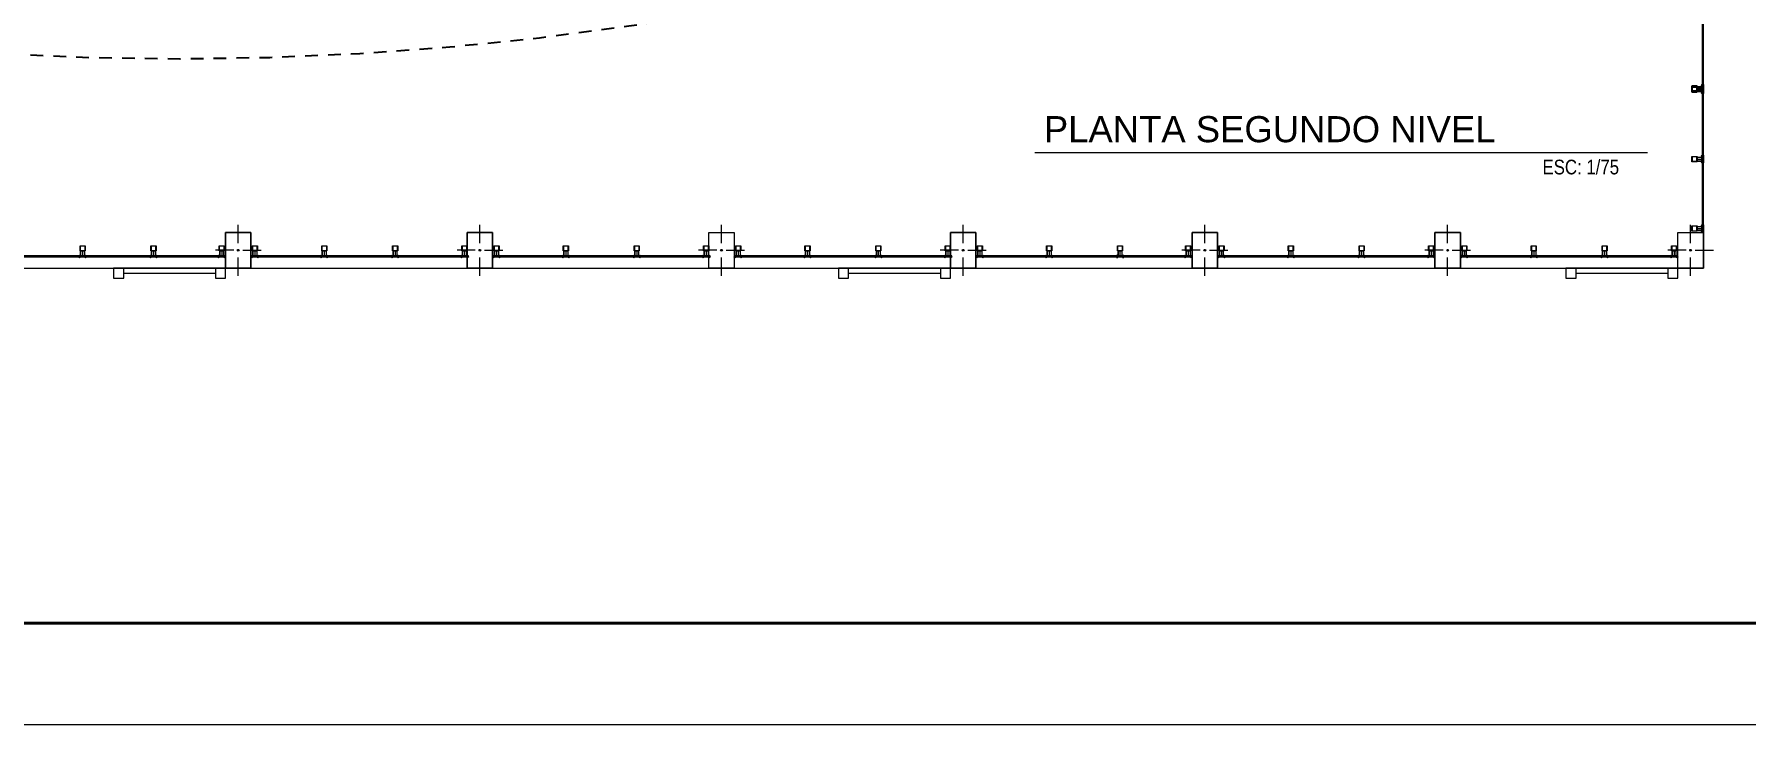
# Model space of a CAD drawing. Header units: metres. Extents: x -17 to 101, y 0 to 79.
# Drawn here: x 68.83 to 85.65, y 37.93 to 44.72 of the extents above; entities that cross this region are included whole.
import ezdxf

# ---------------------------------------------------------------- set-up
doc = ezdxf.new("R2010")
doc.units = ezdxf.units.M
doc.linetypes.add('HIDDEN2', pattern=[0.1875, 0.125, -0.0625])
doc.layers.add('Cotas varias El', color=253, linetype='Continuous', lineweight=13)
doc.layers.add('TOMACORRIENTE', color=5, linetype='HIDDEN2', lineweight=30)
doc.styles.add('fina', font='techl___.ttf')
doc.styles.add('TITULOS', font='swissek.ttf')

msp = doc.modelspace()

# ---------------------------------------------------------------- linework, layer by layer
at = {"layer": 'Cotas varias El'}
for p, q in [((85.173, 44.166), (85.173, 44.204)), ((85.173, 44.204), (85.219, 44.204)), ((85.173, 44.204), (85.219, 44.204)), ((85.173, 44.166), (85.173, 44.204)), ((85.173, 44.204), (85.219, 44.204)), ((85.173, 44.204), (85.219, 44.204)), ((85.173, 44.152), (85.173, 44.191)), ((85.173, 44.191), (85.219, 44.191)), ((85.173, 44.191), (85.219, 44.191)), ((85.173, 44.152), (85.173, 44.191)), ((85.173, 44.191), (85.219, 44.191)), ((85.173, 44.191), (85.219, 44.191)), ((85.173, 44.185), (85.219, 44.185)), ((85.173, 44.185), (85.219, 44.185)), ((85.173, 44.172), (85.219, 44.172)), ((85.173, 44.172), (85.219, 44.172)), ((85.219, 44.166), (85.173, 44.166)), ((85.173, 44.166), (85.219, 44.166)), ((85.219, 44.166), (85.173, 44.166)), ((85.173, 44.166), (85.219, 44.166)), ((85.219, 44.152), (85.173, 44.152)), ((85.173, 44.152), (85.219, 44.152)), ((85.219, 44.152), (85.173, 44.152)), ((85.173, 44.152), (85.219, 44.152)), ((85.219, 44.204), (85.219, 44.166)), ((85.219, 44.204), (85.219, 44.166)), ((85.219, 44.191), (85.219, 44.152)), ((85.219, 44.191), (85.219, 44.152)), ((85.173, 43.47), (85.173, 43.509)), ((85.173, 43.509), (85.219, 43.509)), ((85.173, 43.509), (85.219, 43.509)), ((85.173, 43.47), (85.173, 43.509)), ((85.173, 43.509), (85.219, 43.509)), ((85.173, 43.509), (85.219, 43.509)), ((85.173, 43.47), (85.173, 43.508)), ((85.173, 43.508), (85.219, 43.508)), ((85.173, 43.508), (85.219, 43.508)), ((85.173, 43.47), (85.173, 43.508)), ((85.173, 43.508), (85.219, 43.508)), ((85.173, 43.508), (85.219, 43.508)), ((85.173, 43.49), (85.219, 43.49)), ((85.173, 43.49), (85.219, 43.49)), ((85.173, 43.489), (85.219, 43.489)), ((85.173, 43.489), (85.219, 43.489)), ((85.219, 43.47), (85.173, 43.47)), ((85.173, 43.47), (85.219, 43.47)), ((85.219, 43.47), (85.173, 43.47)), ((85.173, 43.47), (85.219, 43.47)), ((85.219, 43.47), (85.173, 43.47)), ((85.173, 43.47), (85.219, 43.47)), ((85.219, 43.47), (85.173, 43.47)), ((85.173, 43.47), (85.219, 43.47)), ((85.219, 43.508), (85.219, 43.47)), ((85.219, 43.508), (85.219, 43.47)), ((85.219, 43.508), (85.219, 43.47)), ((85.219, 43.508), (85.219, 43.47)), ((85.173, 42.788), (85.173, 42.826)), ((85.173, 42.826), (85.219, 42.826)), ((85.173, 42.826), (85.219, 42.826)), ((85.173, 42.788), (85.173, 42.826)), ((85.173, 42.826), (85.219, 42.826)), ((85.173, 42.826), (85.219, 42.826)), ((85.173, 42.807), (85.219, 42.807)), ((85.173, 42.807), (85.219, 42.807)), ((85.219, 42.788), (85.173, 42.788)), ((85.173, 42.788), (85.219, 42.788)), ((85.219, 42.788), (85.173, 42.788)), ((85.173, 42.788), (85.219, 42.788)), ((85.219, 42.825), (85.219, 42.787)), ((85.219, 42.825), (85.219, 42.787)), ((69.285, 42.587), (69.323, 42.587)), ((69.285, 42.54), (69.285, 42.587)), ((69.285, 42.587), (69.285, 42.54)), ((69.285, 42.587), (69.323, 42.587)), ((69.285, 42.54), (69.285, 42.587)), ((69.285, 42.587), (69.285, 42.54)), ((69.304, 42.587), (69.304, 42.54)), ((69.304, 42.587), (69.304, 42.54)), ((69.323, 42.587), (69.323, 42.54)), ((69.323, 42.587), (69.323, 42.54)), ((69.323, 42.587), (69.323, 42.54)), ((69.323, 42.587), (69.323, 42.54)), ((69.981, 42.587), (70.019, 42.587)), ((69.981, 42.54), (69.981, 42.587)), ((69.981, 42.587), (69.981, 42.54)), ((69.981, 42.587), (70.019, 42.587)), ((69.981, 42.54), (69.981, 42.587)), ((69.981, 42.587), (69.981, 42.54)), ((70, 42.587), (70, 42.54)), ((70, 42.587), (70, 42.54)), ((70.019, 42.587), (70.019, 42.54)), ((70.019, 42.587), (70.019, 42.54)), ((70.019, 42.587), (70.019, 42.54)), ((70.019, 42.587), (70.019, 42.54)), ((70.652, 42.587), (70.69, 42.587)), ((70.652, 42.54), (70.652, 42.587)), ((70.652, 42.587), (70.652, 42.54)), ((70.652, 42.587), (70.69, 42.587)), ((70.652, 42.54), (70.652, 42.587)), ((70.652, 42.587), (70.652, 42.54)), ((70.671, 42.587), (70.671, 42.54)), ((70.671, 42.587), (70.671, 42.54)), ((70.69, 42.587), (70.69, 42.54)), ((70.69, 42.587), (70.69, 42.54)), ((70.69, 42.587), (70.69, 42.54)), ((70.69, 42.587), (70.69, 42.54)), ((70.978, 42.587), (71.016, 42.587)), ((70.978, 42.54), (70.978, 42.587)), ((70.978, 42.587), (70.978, 42.54)), ((70.978, 42.587), (71.016, 42.587)), ((70.978, 42.54), (70.978, 42.587)), ((70.978, 42.587), (70.978, 42.54)), ((70.997, 42.587), (70.997, 42.54)), ((70.997, 42.587), (70.997, 42.54)), ((71.016, 42.587), (71.016, 42.54)), ((71.016, 42.587), (71.016, 42.54)), ((71.016, 42.587), (71.016, 42.54)), ((71.016, 42.587), (71.016, 42.54)), ((71.66, 42.587), (71.698, 42.587)), ((71.66, 42.54), (71.66, 42.587)), ((71.66, 42.587), (71.66, 42.54)), ((71.66, 42.587), (71.698, 42.587)), ((71.66, 42.54), (71.66, 42.587)), ((71.66, 42.587), (71.66, 42.54)), ((71.679, 42.587), (71.679, 42.54)), ((71.679, 42.587), (71.679, 42.54)), ((71.698, 42.587), (71.698, 42.54)), ((71.698, 42.587), (71.698, 42.54)), ((71.698, 42.587), (71.698, 42.54)), ((71.698, 42.587), (71.698, 42.54)), ((72.356, 42.587), (72.394, 42.587)), ((72.356, 42.54), (72.356, 42.587)), ((72.356, 42.587), (72.356, 42.54)), ((72.356, 42.587), (72.394, 42.587)), ((72.356, 42.54), (72.356, 42.587)), ((72.356, 42.587), (72.356, 42.54)), ((72.375, 42.587), (72.375, 42.54)), ((72.375, 42.587), (72.375, 42.54)), ((72.394, 42.587), (72.394, 42.54)), ((72.394, 42.587), (72.394, 42.54)), ((72.394, 42.587), (72.394, 42.54)), ((72.394, 42.587), (72.394, 42.54)), ((73.039, 42.587), (73.077, 42.587)), ((73.039, 42.54), (73.039, 42.587)), ((73.039, 42.587), (73.039, 42.54)), ((73.039, 42.587), (73.077, 42.587)), ((73.039, 42.54), (73.039, 42.587)), ((73.039, 42.587), (73.039, 42.54)), ((73.058, 42.587), (73.058, 42.54)), ((73.058, 42.587), (73.058, 42.54)), ((73.077, 42.587), (73.077, 42.54)), ((73.077, 42.587), (73.077, 42.54)), ((73.077, 42.587), (73.077, 42.54)), ((73.077, 42.587), (73.077, 42.54)), ((73.353, 42.587), (73.391, 42.587)), ((73.353, 42.54), (73.353, 42.587)), ((73.353, 42.587), (73.353, 42.54)), ((73.353, 42.587), (73.391, 42.587)), ((73.353, 42.54), (73.353, 42.587)), ((73.353, 42.587), (73.353, 42.54)), ((73.372, 42.587), (73.372, 42.54)), ((73.372, 42.587), (73.372, 42.54)), ((73.391, 42.587), (73.391, 42.54)), ((73.391, 42.587), (73.391, 42.54)), ((73.391, 42.587), (73.391, 42.54)), ((73.391, 42.587), (73.391, 42.54)), ((74.035, 42.587), (74.073, 42.587)), ((74.035, 42.54), (74.035, 42.587)), ((74.035, 42.587), (74.035, 42.54)), ((74.035, 42.587), (74.073, 42.587)), ((74.035, 42.54), (74.035, 42.587)), ((74.035, 42.587), (74.035, 42.54)), ((74.054, 42.587), (74.054, 42.54)), ((74.054, 42.587), (74.054, 42.54)), ((74.073, 42.587), (74.073, 42.54)), ((74.073, 42.587), (74.073, 42.54)), ((74.073, 42.587), (74.073, 42.54)), ((74.073, 42.587), (74.073, 42.54)), ((74.731, 42.587), (74.769, 42.587)), ((74.731, 42.54), (74.731, 42.587)), ((74.731, 42.587), (74.731, 42.54)), ((74.731, 42.587), (74.769, 42.587)), ((74.731, 42.54), (74.731, 42.587)), ((74.731, 42.587), (74.731, 42.54)), ((74.75, 42.587), (74.75, 42.54)), ((74.75, 42.587), (74.75, 42.54)), ((74.769, 42.587), (74.769, 42.54)), ((74.769, 42.587), (74.769, 42.54)), ((74.769, 42.587), (74.769, 42.54)), ((74.769, 42.587), (74.769, 42.54)), ((75.414, 42.587), (75.452, 42.587)), ((75.414, 42.54), (75.414, 42.587)), ((75.414, 42.587), (75.414, 42.54)), ((75.414, 42.587), (75.452, 42.587)), ((75.414, 42.54), (75.414, 42.587)), ((75.414, 42.587), (75.414, 42.54)), ((75.433, 42.587), (75.433, 42.54)), ((75.433, 42.587), (75.433, 42.54)), ((75.452, 42.587), (75.452, 42.54)), ((75.452, 42.587), (75.452, 42.54)), ((75.452, 42.587), (75.452, 42.54)), ((75.452, 42.587), (75.452, 42.54)), ((75.728, 42.587), (75.766, 42.587)), ((75.728, 42.54), (75.728, 42.587)), ((75.728, 42.587), (75.728, 42.54)), ((75.728, 42.587), (75.766, 42.587)), ((75.728, 42.54), (75.728, 42.587)), ((75.728, 42.587), (75.728, 42.54)), ((75.747, 42.587), (75.747, 42.54)), ((75.747, 42.587), (75.747, 42.54)), ((75.766, 42.587), (75.766, 42.54)), ((75.766, 42.587), (75.766, 42.54)), ((75.766, 42.587), (75.766, 42.54)), ((75.766, 42.587), (75.766, 42.54)), ((76.41, 42.587), (76.448, 42.587)), ((76.41, 42.54), (76.41, 42.587)), ((76.41, 42.587), (76.41, 42.54)), ((76.41, 42.587), (76.448, 42.587)), ((76.41, 42.54), (76.41, 42.587)), ((76.41, 42.587), (76.41, 42.54)), ((76.429, 42.587), (76.429, 42.54)), ((76.429, 42.587), (76.429, 42.54)), ((76.448, 42.587), (76.448, 42.54)), ((76.448, 42.587), (76.448, 42.54)), ((76.448, 42.587), (76.448, 42.54)), ((76.448, 42.587), (76.448, 42.54)), ((77.106, 42.587), (77.144, 42.587)), ((77.106, 42.54), (77.106, 42.587)), ((77.106, 42.587), (77.106, 42.54)), ((77.106, 42.587), (77.144, 42.587)), ((77.106, 42.54), (77.106, 42.587)), ((77.106, 42.587), (77.106, 42.54)), ((77.125, 42.587), (77.125, 42.54)), ((77.125, 42.587), (77.125, 42.54)), ((77.144, 42.587), (77.144, 42.54)), ((77.144, 42.587), (77.144, 42.54)), ((77.144, 42.587), (77.144, 42.54)), ((77.144, 42.587), (77.144, 42.54)), ((77.789, 42.587), (77.827, 42.587)), ((77.789, 42.54), (77.789, 42.587)), ((77.789, 42.587), (77.789, 42.54)), ((77.789, 42.587), (77.827, 42.587)), ((77.789, 42.54), (77.789, 42.587)), ((77.789, 42.587), (77.789, 42.54)), ((77.808, 42.587), (77.808, 42.54)), ((77.808, 42.587), (77.808, 42.54)), ((77.827, 42.587), (77.827, 42.54)), ((77.827, 42.587), (77.827, 42.54)), ((77.827, 42.587), (77.827, 42.54)), ((77.827, 42.587), (77.827, 42.54)), ((78.103, 42.587), (78.141, 42.587)), ((78.103, 42.54), (78.103, 42.587)), ((78.103, 42.587), (78.103, 42.54)), ((78.103, 42.587), (78.141, 42.587)), ((78.103, 42.54), (78.103, 42.587)), ((78.103, 42.587), (78.103, 42.54)), ((78.122, 42.587), (78.122, 42.54)), ((78.122, 42.587), (78.122, 42.54)), ((78.141, 42.587), (78.141, 42.54)), ((78.141, 42.587), (78.141, 42.54)), ((78.141, 42.587), (78.141, 42.54)), ((78.141, 42.587), (78.141, 42.54)), ((78.785, 42.587), (78.823, 42.587)), ((78.785, 42.54), (78.785, 42.587)), ((78.785, 42.587), (78.785, 42.54)), ((78.785, 42.587), (78.823, 42.587)), ((78.785, 42.54), (78.785, 42.587)), ((78.785, 42.587), (78.785, 42.54)), ((78.804, 42.587), (78.804, 42.54)), ((78.804, 42.587), (78.804, 42.54)), ((78.823, 42.587), (78.823, 42.54)), ((78.823, 42.587), (78.823, 42.54)), ((78.823, 42.587), (78.823, 42.54)), ((78.823, 42.587), (78.823, 42.54)), ((79.481, 42.587), (79.519, 42.587)), ((79.481, 42.54), (79.481, 42.587)), ((79.481, 42.587), (79.481, 42.54)), ((79.481, 42.587), (79.519, 42.587)), ((79.481, 42.54), (79.481, 42.587)), ((79.481, 42.587), (79.481, 42.54)), ((79.5, 42.587), (79.5, 42.54)), ((79.5, 42.587), (79.5, 42.54)), ((79.519, 42.587), (79.519, 42.54)), ((79.519, 42.587), (79.519, 42.54)), ((79.519, 42.587), (79.519, 42.54)), ((79.519, 42.587), (79.519, 42.54)), ((80.152, 42.587), (80.19, 42.587)), ((80.152, 42.54), (80.152, 42.587)), ((80.152, 42.587), (80.152, 42.54)), ((80.152, 42.587), (80.19, 42.587)), ((80.152, 42.54), (80.152, 42.587)), ((80.152, 42.587), (80.152, 42.54)), ((80.171, 42.587), (80.171, 42.54)), ((80.171, 42.587), (80.171, 42.54)), ((80.19, 42.587), (80.19, 42.54)), ((80.19, 42.587), (80.19, 42.54)), ((80.19, 42.587), (80.19, 42.54)), ((80.19, 42.587), (80.19, 42.54)), ((80.478, 42.587), (80.516, 42.587)), ((80.478, 42.54), (80.478, 42.587)), ((80.478, 42.587), (80.478, 42.54)), ((80.478, 42.587), (80.516, 42.587)), ((80.478, 42.54), (80.478, 42.587)), ((80.478, 42.587), (80.478, 42.54)), ((80.497, 42.587), (80.497, 42.54)), ((80.497, 42.587), (80.497, 42.54)), ((80.516, 42.587), (80.516, 42.54)), ((80.516, 42.587), (80.516, 42.54)), ((80.516, 42.587), (80.516, 42.54)), ((80.516, 42.587), (80.516, 42.54)), ((81.16, 42.587), (81.198, 42.587)), ((81.16, 42.54), (81.16, 42.587)), ((81.16, 42.587), (81.16, 42.54)), ((81.16, 42.587), (81.198, 42.587)), ((81.16, 42.54), (81.16, 42.587)), ((81.16, 42.587), (81.16, 42.54)), ((81.179, 42.587), (81.179, 42.54)), ((81.179, 42.587), (81.179, 42.54)), ((81.198, 42.587), (81.198, 42.54)), ((81.198, 42.587), (81.198, 42.54)), ((81.198, 42.587), (81.198, 42.54)), ((81.198, 42.587), (81.198, 42.54)), ((81.856, 42.587), (81.894, 42.587)), ((81.856, 42.54), (81.856, 42.587)), ((81.856, 42.587), (81.856, 42.54)), ((81.856, 42.587), (81.894, 42.587)), ((81.856, 42.54), (81.856, 42.587)), ((81.856, 42.587), (81.856, 42.54)), ((81.875, 42.587), (81.875, 42.54)), ((81.875, 42.587), (81.875, 42.54)), ((81.894, 42.587), (81.894, 42.54)), ((81.894, 42.587), (81.894, 42.54)), ((81.894, 42.587), (81.894, 42.54)), ((81.894, 42.587), (81.894, 42.54)), ((82.539, 42.587), (82.577, 42.587)), ((82.539, 42.54), (82.539, 42.587)), ((82.539, 42.587), (82.539, 42.54)), ((82.539, 42.587), (82.577, 42.587)), ((82.539, 42.54), (82.539, 42.587)), ((82.539, 42.587), (82.539, 42.54)), ((82.558, 42.587), (82.558, 42.54)), ((82.558, 42.587), (82.558, 42.54)), ((82.577, 42.587), (82.577, 42.54)), ((82.577, 42.587), (82.577, 42.54)), ((82.577, 42.587), (82.577, 42.54)), ((82.577, 42.587), (82.577, 42.54)), ((82.866, 42.587), (82.904, 42.587)), ((82.866, 42.54), (82.866, 42.587)), ((82.866, 42.587), (82.866, 42.54)), ((82.866, 42.587), (82.904, 42.587)), ((82.866, 42.54), (82.866, 42.587)), ((82.866, 42.587), (82.866, 42.54)), ((82.885, 42.587), (82.885, 42.54)), ((82.885, 42.587), (82.885, 42.54)), ((82.904, 42.587), (82.904, 42.54)), ((82.904, 42.587), (82.904, 42.54)), ((82.904, 42.587), (82.904, 42.54)), ((82.904, 42.587), (82.904, 42.54)), ((83.548, 42.587), (83.586, 42.587)), ((83.548, 42.54), (83.548, 42.587)), ((83.548, 42.587), (83.548, 42.54)), ((83.548, 42.587), (83.586, 42.587)), ((83.548, 42.54), (83.548, 42.587)), ((83.548, 42.587), (83.548, 42.54)), ((83.567, 42.587), (83.567, 42.54)), ((83.567, 42.587), (83.567, 42.54)), ((83.586, 42.587), (83.586, 42.54)), ((83.586, 42.587), (83.586, 42.54)), ((83.586, 42.587), (83.586, 42.54)), ((83.586, 42.587), (83.586, 42.54)), ((84.244, 42.587), (84.282, 42.587)), ((84.244, 42.54), (84.244, 42.587)), ((84.244, 42.587), (84.244, 42.54)), ((84.244, 42.587), (84.282, 42.587)), ((84.244, 42.54), (84.244, 42.587)), ((84.244, 42.587), (84.244, 42.54)), ((84.263, 42.587), (84.263, 42.54)), ((84.263, 42.587), (84.263, 42.54)), ((84.282, 42.587), (84.282, 42.54)), ((84.282, 42.587), (84.282, 42.54)), ((84.282, 42.587), (84.282, 42.54)), ((84.282, 42.587), (84.282, 42.54)), ((84.927, 42.587), (84.965, 42.587)), ((84.927, 42.54), (84.927, 42.587)), ((84.927, 42.587), (84.927, 42.54)), ((84.927, 42.587), (84.965, 42.587)), ((84.927, 42.54), (84.927, 42.587)), ((84.927, 42.587), (84.927, 42.54)), ((84.946, 42.587), (84.946, 42.54)), ((84.946, 42.587), (84.946, 42.54)), ((84.965, 42.587), (84.965, 42.54)), ((84.965, 42.587), (84.965, 42.54)), ((84.965, 42.587), (84.965, 42.54)), ((84.965, 42.587), (84.965, 42.54)), ((69.323, 42.54), (69.285, 42.54)), ((69.323, 42.54), (69.285, 42.54)), ((70.019, 42.54), (69.981, 42.54)), ((70.019, 42.54), (69.981, 42.54)), ((70.69, 42.54), (70.652, 42.54)), ((70.69, 42.54), (70.652, 42.54)), ((71.016, 42.54), (70.978, 42.54)), ((71.016, 42.54), (70.978, 42.54)), ((71.698, 42.54), (71.66, 42.54)), ((71.698, 42.54), (71.66, 42.54)), ((72.394, 42.54), (72.356, 42.54)), ((72.394, 42.54), (72.356, 42.54)), ((73.077, 42.54), (73.039, 42.54)), ((73.077, 42.54), (73.039, 42.54)), ((73.391, 42.54), (73.353, 42.54)), ((73.391, 42.54), (73.353, 42.54)), ((74.073, 42.54), (74.035, 42.54)), ((74.073, 42.54), (74.035, 42.54)), ((74.769, 42.54), (74.731, 42.54)), ((74.769, 42.54), (74.731, 42.54)), ((75.452, 42.54), (75.414, 42.54)), ((75.452, 42.54), (75.414, 42.54)), ((75.766, 42.54), (75.728, 42.54)), ((75.766, 42.54), (75.728, 42.54)), ((76.448, 42.54), (76.41, 42.54)), ((76.448, 42.54), (76.41, 42.54)), ((77.144, 42.54), (77.106, 42.54)), ((77.144, 42.54), (77.106, 42.54)), ((77.827, 42.54), (77.789, 42.54)), ((77.827, 42.54), (77.789, 42.54)), ((78.141, 42.54), (78.103, 42.54)), ((78.141, 42.54), (78.103, 42.54)), ((78.823, 42.54), (78.785, 42.54)), ((78.823, 42.54), (78.785, 42.54)), ((79.519, 42.54), (79.481, 42.54)), ((79.519, 42.54), (79.481, 42.54)), ((80.19, 42.54), (80.152, 42.54)), ((80.19, 42.54), (80.152, 42.54)), ((80.516, 42.54), (80.478, 42.54)), ((80.516, 42.54), (80.478, 42.54)), ((81.198, 42.54), (81.16, 42.54)), ((81.198, 42.54), (81.16, 42.54)), ((81.894, 42.54), (81.856, 42.54)), ((81.894, 42.54), (81.856, 42.54)), ((82.577, 42.54), (82.539, 42.54)), ((82.577, 42.54), (82.539, 42.54)), ((82.904, 42.54), (82.865, 42.54)), ((82.904, 42.54), (82.865, 42.54)), ((83.586, 42.54), (83.548, 42.54)), ((83.586, 42.54), (83.548, 42.54)), ((84.282, 42.54), (84.244, 42.54)), ((84.282, 42.54), (84.244, 42.54)), ((84.965, 42.54), (84.927, 42.54)), ((84.965, 42.54), (84.927, 42.54))]:
    msp.add_line(p, q, dxfattribs=at)
at = {"layer": 'Cotas varias El', "ltscale": 1.3}
msp.add_line((78.664, 43.554), (84.686, 43.554), dxfattribs=at)
at = {"layer": 'Cotas varias El', "linetype": 'Continuous'}
for p, q in [((70.834, 42.663), (70.834, 42.843)), ((73.209, 42.663), (73.209, 42.843)), ((75.584, 42.663), (75.584, 42.843)), ((77.959, 42.663), (77.959, 42.843)), ((80.334, 42.663), (80.334, 42.843)), ((82.721, 42.663), (82.721, 42.843)), ((85.109, 42.663), (85.109, 42.843)), ((70.789, 42.593), (70.609, 42.593)), ((70.879, 42.593), (71.059, 42.593)), ((73.164, 42.593), (72.984, 42.593)), ((73.254, 42.593), (73.434, 42.593)), ((75.539, 42.593), (75.359, 42.593)), ((75.629, 42.593), (75.809, 42.593)), ((77.914, 42.593), (77.734, 42.593)), ((78.004, 42.593), (78.184, 42.593)), ((80.289, 42.593), (80.109, 42.593)), ((80.379, 42.593), (80.559, 42.593)), ((82.676, 42.593), (82.496, 42.593)), ((82.766, 42.593), (82.946, 42.593)), ((85.064, 42.593), (84.884, 42.593)), ((85.154, 42.593), (85.334, 42.593)), ((69.609, 42.418), (69.609, 42.319)), ((69.708, 42.418), (69.609, 42.418)), ((69.708, 42.319), (69.708, 42.418)), ((70.61, 42.418), (70.61, 42.319)), ((70.709, 42.418), (70.61, 42.418)), ((70.709, 42.319), (70.709, 42.418)), ((70.834, 42.343), (70.834, 42.523)), ((73.209, 42.343), (73.209, 42.523)), ((75.584, 42.343), (75.584, 42.523)), ((76.734, 42.418), (76.734, 42.319)), ((76.833, 42.418), (76.734, 42.418)), ((76.833, 42.319), (76.833, 42.418)), ((77.735, 42.418), (77.735, 42.319)), ((77.834, 42.418), (77.735, 42.418)), ((77.834, 42.319), (77.834, 42.418)), ((77.959, 42.343), (77.959, 42.523)), ((80.334, 42.343), (80.334, 42.523)), ((82.721, 42.343), (82.721, 42.523)), ((83.884, 42.418), (83.884, 42.319)), ((83.983, 42.418), (83.884, 42.418)), ((83.983, 42.319), (83.983, 42.418)), ((84.885, 42.418), (84.885, 42.319)), ((84.984, 42.418), (84.885, 42.418)), ((84.984, 42.319), (84.984, 42.418)), ((85.109, 42.343), (85.109, 42.523)), ((69.609, 42.319), (69.708, 42.319)), ((70.61, 42.319), (70.709, 42.319)), ((76.734, 42.319), (76.833, 42.319)), ((77.735, 42.319), (77.834, 42.319)), ((83.884, 42.319), (83.983, 42.319)), ((84.885, 42.319), (84.984, 42.319))]:
    msp.add_line(p, q, dxfattribs=at)
at = {"layer": 'Cotas varias El'}
for points in [[(50.439, 73.43), (100.539, 73.43), (100.539, 37.93), (50.439, 37.93), (50.439, 73.43)], [(56.434, 45.718), (56.434, 42.418), (85.234, 42.418), (85.234, 45.718)]]:
    msp.add_lwpolyline(points, dxfattribs=at)
at = {"layer": 'Cotas varias El', "lineweight": 40}
msp.add_lwpolyline([(51.439, 72.43), (99.539, 72.43), (99.539, 38.93), (51.439, 38.93)], close=True, dxfattribs=at)
at = {"layer": 'Cotas varias El'}
for points in [[(85.231, 43.451), (85.231, 45.589), (85.223, 45.589), (85.223, 43.451)], [(85.231, 42.768), (85.231, 44.906), (85.223, 44.906), (85.223, 42.768)], [(85.173, 43.515), (85.173, 43.513), (85.173, 43.464), (85.17, 43.464), (85.124, 43.464), (85.122, 43.464), (85.122, 43.515), (85.124, 43.515)], [(85.17, 43.513), (85.124, 43.513), (85.124, 43.466), (85.17, 43.466)], [(70.959, 42.768), (70.709, 42.768), (70.709, 42.418), (70.959, 42.418)], [(73.334, 42.768), (73.084, 42.768), (73.084, 42.418), (73.334, 42.418)], [(78.084, 42.768), (77.834, 42.768), (77.834, 42.418), (78.084, 42.418)], [(80.459, 42.768), (80.209, 42.768), (80.209, 42.418), (80.459, 42.418)], [(82.846, 42.768), (82.596, 42.768), (82.596, 42.418), (82.846, 42.418)], [(84.984, 42.768), (85.234, 42.768), (85.234, 42.418), (84.984, 42.418)], [(85.173, 42.832), (85.173, 42.83), (85.173, 42.781), (85.17, 42.781), (85.124, 42.781), (85.122, 42.781), (85.122, 42.832), (85.124, 42.832)], [(85.17, 42.83), (85.124, 42.83), (85.124, 42.784), (85.17, 42.784)], [(71.023, 42.587), (71.021, 42.587), (70.972, 42.587), (70.972, 42.589), (70.972, 42.635), (70.972, 42.638), (71.023, 42.638), (71.023, 42.635)], [(71.021, 42.589), (71.021, 42.635), (70.974, 42.635), (70.974, 42.589)], [(73.398, 42.587), (73.396, 42.587), (73.347, 42.587), (73.347, 42.589), (73.347, 42.635), (73.347, 42.638), (73.398, 42.638), (73.398, 42.635)], [(73.396, 42.589), (73.396, 42.635), (73.349, 42.635), (73.349, 42.589)], [(75.773, 42.587), (75.771, 42.587), (75.722, 42.587), (75.722, 42.589), (75.722, 42.635), (75.722, 42.638), (75.773, 42.638), (75.773, 42.635)], [(75.771, 42.589), (75.771, 42.635), (75.724, 42.635), (75.724, 42.589)], [(78.148, 42.587), (78.146, 42.587), (78.097, 42.587), (78.097, 42.589), (78.097, 42.635), (78.097, 42.638), (78.148, 42.638), (78.148, 42.635)], [(78.146, 42.589), (78.146, 42.635), (78.099, 42.635), (78.099, 42.589)], [(80.523, 42.587), (80.521, 42.587), (80.472, 42.587), (80.472, 42.589), (80.472, 42.635), (80.472, 42.638), (80.523, 42.638), (80.523, 42.635)], [(80.521, 42.589), (80.521, 42.635), (80.474, 42.635), (80.474, 42.589)], [(82.91, 42.587), (82.908, 42.587), (82.86, 42.587), (82.86, 42.589), (82.86, 42.635), (82.86, 42.638), (82.91, 42.638), (82.91, 42.635)], [(82.908, 42.589), (82.908, 42.635), (82.862, 42.635), (82.862, 42.589)], [(68.584, 42.529), (70.709, 42.529), (70.709, 42.537), (68.584, 42.537)], [(70.959, 42.529), (73.096, 42.529), (73.096, 42.537), (70.959, 42.537)], [(73.334, 42.529), (75.471, 42.529), (75.471, 42.537), (73.334, 42.537)], [(75.709, 42.529), (77.846, 42.529), (77.846, 42.537), (75.709, 42.537)], [(78.084, 42.529), (80.209, 42.529), (80.209, 42.537), (78.084, 42.537)], [(80.459, 42.529), (82.596, 42.529), (82.596, 42.537), (80.459, 42.537)], [(82.846, 42.529), (84.984, 42.529), (84.984, 42.537), (82.846, 42.537)]]:
    msp.add_lwpolyline(points, close=True, dxfattribs=at)
at = {"layer": 'Cotas varias El', "flags": 128}
for points in [[(85.173, 44.21), (85.173, 44.208), (85.173, 44.159), (85.17, 44.159), (85.124, 44.159), (85.122, 44.159), (85.122, 44.21), (85.124, 44.21)], [(85.173, 44.197), (85.173, 44.195), (85.173, 44.146), (85.17, 44.146), (85.124, 44.146), (85.122, 44.146), (85.122, 44.197), (85.124, 44.197)], [(85.17, 44.208), (85.124, 44.208), (85.124, 44.162), (85.17, 44.162)], [(85.17, 44.195), (85.124, 44.195), (85.124, 44.148), (85.17, 44.148)], [(85.222, 44.223), (85.222, 44.172), (85.222, 44.147), (85.219, 44.147), (85.219, 44.172), (85.219, 44.223)], [(85.222, 44.223), (85.222, 44.147), (85.219, 44.147), (85.219, 44.223)], [(85.222, 44.21), (85.222, 44.159), (85.222, 44.133), (85.219, 44.133), (85.219, 44.159), (85.219, 44.21)], [(85.222, 44.21), (85.222, 44.133), (85.219, 44.133), (85.219, 44.21)], [(85.234, 44.223), (85.234, 44.147), (85.232, 44.147), (85.232, 44.223)], [(85.234, 44.223), (85.234, 44.147), (85.232, 44.147), (85.232, 44.223)], [(85.234, 44.21), (85.234, 44.133), (85.232, 44.133), (85.232, 44.21)], [(85.234, 44.21), (85.234, 44.133), (85.232, 44.133), (85.232, 44.21)], [(85.173, 43.514), (85.173, 43.512), (85.173, 43.463), (85.17, 43.463), (85.124, 43.463), (85.122, 43.463), (85.122, 43.514), (85.124, 43.514)], [(85.17, 43.512), (85.124, 43.512), (85.124, 43.466), (85.17, 43.466)], [(85.222, 43.527), (85.222, 43.476), (85.222, 43.451), (85.219, 43.451), (85.219, 43.476), (85.219, 43.527)], [(85.222, 43.527), (85.222, 43.451), (85.219, 43.451), (85.219, 43.527)], [(85.222, 43.527), (85.222, 43.476), (85.222, 43.451), (85.219, 43.451), (85.219, 43.476), (85.219, 43.527)], [(85.222, 43.527), (85.222, 43.451), (85.219, 43.451), (85.219, 43.527)], [(85.234, 43.527), (85.234, 43.451), (85.232, 43.451), (85.232, 43.527)], [(85.234, 43.527), (85.234, 43.451), (85.232, 43.451), (85.232, 43.527)], [(85.234, 43.527), (85.234, 43.451), (85.232, 43.451), (85.232, 43.527)], [(85.234, 43.527), (85.234, 43.451), (85.232, 43.451), (85.232, 43.527)], [(85.222, 42.844), (85.222, 42.794), (85.222, 42.768), (85.219, 42.768), (85.219, 42.794), (85.219, 42.844)], [(85.222, 42.844), (85.222, 42.768), (85.219, 42.768), (85.219, 42.844)], [(85.234, 42.844), (85.234, 42.768), (85.232, 42.768), (85.232, 42.844)], [(85.234, 42.844), (85.234, 42.768), (85.232, 42.768), (85.232, 42.844)], [(69.33, 42.587), (69.328, 42.587), (69.279, 42.587), (69.279, 42.589), (69.279, 42.635), (69.279, 42.638), (69.33, 42.638), (69.33, 42.635)], [(69.328, 42.589), (69.328, 42.635), (69.281, 42.635), (69.281, 42.589)], [(70.026, 42.587), (70.024, 42.587), (69.975, 42.587), (69.975, 42.589), (69.975, 42.635), (69.975, 42.638), (70.026, 42.638), (70.026, 42.635)], [(70.024, 42.589), (70.024, 42.635), (69.977, 42.635), (69.977, 42.589)], [(70.696, 42.587), (70.694, 42.587), (70.645, 42.587), (70.645, 42.589), (70.645, 42.635), (70.645, 42.638), (70.696, 42.638), (70.696, 42.635)], [(70.694, 42.589), (70.694, 42.635), (70.648, 42.635), (70.648, 42.589)], [(71.705, 42.587), (71.703, 42.587), (71.654, 42.587), (71.654, 42.589), (71.654, 42.635), (71.654, 42.638), (71.705, 42.638), (71.705, 42.635)], [(71.703, 42.589), (71.703, 42.635), (71.656, 42.635), (71.656, 42.589)], [(72.401, 42.587), (72.399, 42.587), (72.35, 42.587), (72.35, 42.589), (72.35, 42.635), (72.35, 42.638), (72.401, 42.638), (72.401, 42.635)], [(72.399, 42.589), (72.399, 42.635), (72.352, 42.635), (72.352, 42.589)], [(73.084, 42.587), (73.081, 42.587), (73.033, 42.587), (73.033, 42.589), (73.033, 42.635), (73.033, 42.638), (73.084, 42.638), (73.084, 42.635)], [(73.081, 42.589), (73.081, 42.635), (73.035, 42.635), (73.035, 42.589)], [(74.08, 42.587), (74.078, 42.587), (74.029, 42.587), (74.029, 42.589), (74.029, 42.635), (74.029, 42.638), (74.08, 42.638), (74.08, 42.635)], [(74.078, 42.589), (74.078, 42.635), (74.031, 42.635), (74.031, 42.589)], [(74.776, 42.587), (74.774, 42.587), (74.725, 42.587), (74.725, 42.589), (74.725, 42.635), (74.725, 42.638), (74.776, 42.638), (74.776, 42.635)], [(74.774, 42.589), (74.774, 42.635), (74.727, 42.635), (74.727, 42.589)], [(75.459, 42.587), (75.456, 42.587), (75.408, 42.587), (75.408, 42.589), (75.408, 42.635), (75.408, 42.638), (75.459, 42.638), (75.459, 42.635)], [(75.456, 42.589), (75.456, 42.635), (75.41, 42.635), (75.41, 42.589)], [(76.455, 42.587), (76.453, 42.587), (76.404, 42.587), (76.404, 42.589), (76.404, 42.635), (76.404, 42.638), (76.455, 42.638), (76.455, 42.635)], [(76.453, 42.589), (76.453, 42.635), (76.406, 42.635), (76.406, 42.589)], [(77.151, 42.587), (77.149, 42.587), (77.1, 42.587), (77.1, 42.589), (77.1, 42.635), (77.1, 42.638), (77.151, 42.638), (77.151, 42.635)], [(77.149, 42.589), (77.149, 42.635), (77.102, 42.635), (77.102, 42.589)], [(77.834, 42.587), (77.831, 42.587), (77.783, 42.587), (77.783, 42.589), (77.783, 42.635), (77.783, 42.638), (77.834, 42.638), (77.834, 42.635)], [(77.831, 42.589), (77.831, 42.635), (77.785, 42.635), (77.785, 42.589)], [(78.83, 42.587), (78.828, 42.587), (78.779, 42.587), (78.779, 42.589), (78.779, 42.635), (78.779, 42.638), (78.83, 42.638), (78.83, 42.635)], [(78.828, 42.589), (78.828, 42.635), (78.781, 42.635), (78.781, 42.589)], [(79.526, 42.587), (79.524, 42.587), (79.475, 42.587), (79.475, 42.589), (79.475, 42.635), (79.475, 42.638), (79.526, 42.638), (79.526, 42.635)], [(79.524, 42.589), (79.524, 42.635), (79.477, 42.635), (79.477, 42.589)], [(80.196, 42.587), (80.194, 42.587), (80.145, 42.587), (80.145, 42.589), (80.145, 42.635), (80.145, 42.638), (80.196, 42.638), (80.196, 42.635)], [(80.194, 42.589), (80.194, 42.635), (80.148, 42.635), (80.148, 42.589)], [(81.205, 42.587), (81.203, 42.587), (81.154, 42.587), (81.154, 42.589), (81.154, 42.635), (81.154, 42.638), (81.205, 42.638), (81.205, 42.635)], [(81.203, 42.589), (81.203, 42.635), (81.156, 42.635), (81.156, 42.589)], [(81.901, 42.587), (81.899, 42.587), (81.85, 42.587), (81.85, 42.589), (81.85, 42.635), (81.85, 42.638), (81.901, 42.638), (81.901, 42.635)], [(81.899, 42.589), (81.899, 42.635), (81.852, 42.635), (81.852, 42.589)], [(82.584, 42.587), (82.581, 42.587), (82.533, 42.587), (82.533, 42.589), (82.533, 42.635), (82.533, 42.638), (82.584, 42.638), (82.584, 42.635)], [(82.581, 42.589), (82.581, 42.635), (82.535, 42.635), (82.535, 42.589)], [(83.592, 42.587), (83.59, 42.587), (83.542, 42.587), (83.542, 42.589), (83.542, 42.635), (83.542, 42.638), (83.592, 42.638), (83.592, 42.635)], [(83.59, 42.589), (83.59, 42.635), (83.544, 42.635), (83.544, 42.589)], [(84.288, 42.587), (84.286, 42.587), (84.238, 42.587), (84.238, 42.589), (84.238, 42.635), (84.238, 42.638), (84.288, 42.638), (84.288, 42.635)], [(84.286, 42.589), (84.286, 42.635), (84.24, 42.635), (84.24, 42.589)], [(84.971, 42.587), (84.969, 42.587), (84.92, 42.587), (84.92, 42.589), (84.92, 42.635), (84.92, 42.638), (84.971, 42.638), (84.971, 42.635)], [(84.969, 42.589), (84.969, 42.635), (84.923, 42.635), (84.923, 42.589)], [(69.343, 42.538), (69.292, 42.538), (69.266, 42.538), (69.266, 42.54), (69.292, 42.54), (69.343, 42.54)], [(69.343, 42.538), (69.266, 42.538), (69.266, 42.54), (69.343, 42.54)], [(69.343, 42.525), (69.266, 42.525), (69.266, 42.528), (69.343, 42.528)], [(69.343, 42.525), (69.266, 42.525), (69.266, 42.528), (69.343, 42.528)], [(70.039, 42.538), (69.988, 42.538), (69.962, 42.538), (69.962, 42.54), (69.988, 42.54), (70.039, 42.54)], [(70.039, 42.538), (69.962, 42.538), (69.962, 42.54), (70.039, 42.54)], [(70.039, 42.525), (69.962, 42.525), (69.962, 42.528), (70.039, 42.528)], [(70.039, 42.525), (69.962, 42.525), (69.962, 42.528), (70.039, 42.528)], [(70.709, 42.538), (70.658, 42.538), (70.633, 42.538), (70.633, 42.54), (70.658, 42.54), (70.709, 42.54)], [(70.709, 42.538), (70.633, 42.538), (70.633, 42.54), (70.709, 42.54)], [(70.709, 42.525), (70.633, 42.525), (70.633, 42.528), (70.709, 42.528)], [(70.709, 42.525), (70.633, 42.525), (70.633, 42.528), (70.709, 42.528)], [(71.035, 42.538), (70.984, 42.538), (70.959, 42.538), (70.959, 42.54), (70.984, 42.54), (71.035, 42.54)], [(71.035, 42.538), (70.959, 42.538), (70.959, 42.54), (71.035, 42.54)], [(71.035, 42.525), (70.959, 42.525), (70.959, 42.528), (71.035, 42.528)], [(71.035, 42.525), (70.959, 42.525), (70.959, 42.528), (71.035, 42.528)], [(71.718, 42.538), (71.667, 42.538), (71.641, 42.538), (71.641, 42.54), (71.667, 42.54), (71.718, 42.54)], [(71.718, 42.538), (71.641, 42.538), (71.641, 42.54), (71.718, 42.54)], [(71.718, 42.525), (71.641, 42.525), (71.641, 42.528), (71.718, 42.528)], [(71.718, 42.525), (71.641, 42.525), (71.641, 42.528), (71.718, 42.528)], [(72.414, 42.538), (72.363, 42.538), (72.337, 42.538), (72.337, 42.54), (72.363, 42.54), (72.414, 42.54)], [(72.414, 42.538), (72.337, 42.538), (72.337, 42.54), (72.414, 42.54)], [(72.414, 42.525), (72.337, 42.525), (72.337, 42.528), (72.414, 42.528)], [(72.414, 42.525), (72.337, 42.525), (72.337, 42.528), (72.414, 42.528)], [(73.096, 42.538), (73.046, 42.538), (73.02, 42.538), (73.02, 42.54), (73.046, 42.54), (73.096, 42.54)], [(73.096, 42.538), (73.02, 42.538), (73.02, 42.54), (73.096, 42.54)], [(73.096, 42.525), (73.02, 42.525), (73.02, 42.528), (73.096, 42.528)], [(73.096, 42.525), (73.02, 42.525), (73.02, 42.528), (73.096, 42.528)], [(73.41, 42.538), (73.359, 42.538), (73.334, 42.538), (73.334, 42.54), (73.359, 42.54), (73.41, 42.54)], [(73.41, 42.538), (73.334, 42.538), (73.334, 42.54), (73.41, 42.54)], [(73.41, 42.525), (73.334, 42.525), (73.334, 42.528), (73.41, 42.528)], [(73.41, 42.525), (73.334, 42.525), (73.334, 42.528), (73.41, 42.528)], [(74.093, 42.538), (74.042, 42.538), (74.016, 42.538), (74.016, 42.54), (74.042, 42.54), (74.093, 42.54)], [(74.093, 42.538), (74.016, 42.538), (74.016, 42.54), (74.093, 42.54)], [(74.093, 42.525), (74.016, 42.525), (74.016, 42.528), (74.093, 42.528)], [(74.093, 42.525), (74.016, 42.525), (74.016, 42.528), (74.093, 42.528)], [(74.789, 42.538), (74.738, 42.538), (74.712, 42.538), (74.712, 42.54), (74.738, 42.54), (74.789, 42.54)], [(74.789, 42.538), (74.712, 42.538), (74.712, 42.54), (74.789, 42.54)], [(74.789, 42.525), (74.712, 42.525), (74.712, 42.528), (74.789, 42.528)], [(74.789, 42.525), (74.712, 42.525), (74.712, 42.528), (74.789, 42.528)], [(75.471, 42.538), (75.421, 42.538), (75.395, 42.538), (75.395, 42.54), (75.421, 42.54), (75.471, 42.54)], [(75.471, 42.538), (75.395, 42.538), (75.395, 42.54), (75.471, 42.54)], [(75.471, 42.525), (75.395, 42.525), (75.395, 42.528), (75.471, 42.528)], [(75.471, 42.525), (75.395, 42.525), (75.395, 42.528), (75.471, 42.528)], [(75.785, 42.538), (75.734, 42.538), (75.709, 42.538), (75.709, 42.54), (75.734, 42.54), (75.785, 42.54)], [(75.785, 42.538), (75.709, 42.538), (75.709, 42.54), (75.785, 42.54)], [(75.785, 42.525), (75.709, 42.525), (75.709, 42.528), (75.785, 42.528)], [(75.785, 42.525), (75.709, 42.525), (75.709, 42.528), (75.785, 42.528)], [(76.468, 42.538), (76.417, 42.538), (76.391, 42.538), (76.391, 42.54), (76.417, 42.54), (76.468, 42.54)], [(76.468, 42.538), (76.391, 42.538), (76.391, 42.54), (76.468, 42.54)], [(76.468, 42.525), (76.391, 42.525), (76.391, 42.528), (76.468, 42.528)], [(76.468, 42.525), (76.391, 42.525), (76.391, 42.528), (76.468, 42.528)], [(77.164, 42.538), (77.113, 42.538), (77.087, 42.538), (77.087, 42.54), (77.113, 42.54), (77.164, 42.54)], [(77.164, 42.538), (77.087, 42.538), (77.087, 42.54), (77.164, 42.54)], [(77.164, 42.525), (77.087, 42.525), (77.087, 42.528), (77.164, 42.528)], [(77.164, 42.525), (77.087, 42.525), (77.087, 42.528), (77.164, 42.528)], [(77.846, 42.538), (77.796, 42.538), (77.77, 42.538), (77.77, 42.54), (77.796, 42.54), (77.846, 42.54)], [(77.846, 42.538), (77.77, 42.538), (77.77, 42.54), (77.846, 42.54)], [(77.846, 42.525), (77.77, 42.525), (77.77, 42.528), (77.846, 42.528)], [(77.846, 42.525), (77.77, 42.525), (77.77, 42.528), (77.846, 42.528)], [(78.16, 42.538), (78.109, 42.538), (78.084, 42.538), (78.084, 42.54), (78.109, 42.54), (78.16, 42.54)], [(78.16, 42.538), (78.084, 42.538), (78.084, 42.54), (78.16, 42.54)], [(78.16, 42.526), (78.084, 42.526), (78.084, 42.528), (78.16, 42.528)], [(78.16, 42.526), (78.084, 42.526), (78.084, 42.528), (78.16, 42.528)], [(78.843, 42.538), (78.792, 42.538), (78.766, 42.538), (78.766, 42.54), (78.792, 42.54), (78.843, 42.54)], [(78.843, 42.538), (78.766, 42.538), (78.766, 42.54), (78.843, 42.54)], [(78.843, 42.526), (78.766, 42.526), (78.766, 42.528), (78.843, 42.528)], [(78.843, 42.526), (78.766, 42.526), (78.766, 42.528), (78.843, 42.528)], [(79.539, 42.538), (79.488, 42.538), (79.462, 42.538), (79.462, 42.54), (79.488, 42.54), (79.539, 42.54)], [(79.539, 42.538), (79.462, 42.538), (79.462, 42.54), (79.539, 42.54)], [(79.539, 42.526), (79.462, 42.526), (79.462, 42.528), (79.539, 42.528)], [(79.539, 42.526), (79.462, 42.526), (79.462, 42.528), (79.539, 42.528)], [(80.209, 42.538), (80.158, 42.538), (80.133, 42.538), (80.133, 42.54), (80.158, 42.54), (80.209, 42.54)], [(80.209, 42.538), (80.133, 42.538), (80.133, 42.54), (80.209, 42.54)], [(80.209, 42.526), (80.133, 42.526), (80.133, 42.528), (80.209, 42.528)], [(80.209, 42.526), (80.133, 42.526), (80.133, 42.528), (80.209, 42.528)], [(80.535, 42.538), (80.484, 42.538), (80.459, 42.538), (80.459, 42.54), (80.484, 42.54), (80.535, 42.54)], [(80.535, 42.538), (80.459, 42.538), (80.459, 42.54), (80.535, 42.54)], [(80.535, 42.525), (80.459, 42.525), (80.459, 42.528), (80.535, 42.528)], [(80.535, 42.525), (80.459, 42.525), (80.459, 42.528), (80.535, 42.528)], [(81.218, 42.538), (81.167, 42.538), (81.141, 42.538), (81.141, 42.54), (81.167, 42.54), (81.218, 42.54)], [(81.218, 42.538), (81.141, 42.538), (81.141, 42.54), (81.218, 42.54)], [(81.218, 42.525), (81.141, 42.525), (81.141, 42.528), (81.218, 42.528)], [(81.218, 42.525), (81.141, 42.525), (81.141, 42.528), (81.218, 42.528)], [(81.914, 42.538), (81.863, 42.538), (81.837, 42.538), (81.837, 42.54), (81.863, 42.54), (81.914, 42.54)], [(81.914, 42.538), (81.837, 42.538), (81.837, 42.54), (81.914, 42.54)], [(81.914, 42.525), (81.837, 42.525), (81.837, 42.528), (81.914, 42.528)], [(81.914, 42.525), (81.837, 42.525), (81.837, 42.528), (81.914, 42.528)], [(82.596, 42.538), (82.546, 42.538), (82.52, 42.538), (82.52, 42.54), (82.546, 42.54), (82.596, 42.54)], [(82.596, 42.538), (82.52, 42.538), (82.52, 42.54), (82.596, 42.54)], [(82.596, 42.525), (82.52, 42.525), (82.52, 42.528), (82.596, 42.528)], [(82.596, 42.525), (82.52, 42.525), (82.52, 42.528), (82.596, 42.528)], [(82.923, 42.538), (82.872, 42.538), (82.846, 42.538), (82.846, 42.54), (82.872, 42.54), (82.923, 42.54)], [(82.923, 42.538), (82.846, 42.538), (82.846, 42.54), (82.923, 42.54)], [(82.923, 42.525), (82.846, 42.525), (82.846, 42.528), (82.923, 42.528)], [(82.923, 42.525), (82.846, 42.525), (82.846, 42.528), (82.923, 42.528)], [(83.605, 42.538), (83.554, 42.538), (83.529, 42.538), (83.529, 42.54), (83.554, 42.54), (83.605, 42.54)], [(83.605, 42.538), (83.529, 42.538), (83.529, 42.54), (83.605, 42.54)], [(83.605, 42.525), (83.529, 42.525), (83.529, 42.528), (83.605, 42.528)], [(83.605, 42.525), (83.529, 42.525), (83.529, 42.528), (83.605, 42.528)], [(84.301, 42.538), (84.25, 42.538), (84.225, 42.538), (84.225, 42.54), (84.25, 42.54), (84.301, 42.54)], [(84.301, 42.538), (84.225, 42.538), (84.225, 42.54), (84.301, 42.54)], [(84.301, 42.525), (84.225, 42.525), (84.225, 42.528), (84.301, 42.528)], [(84.301, 42.525), (84.225, 42.525), (84.225, 42.528), (84.301, 42.528)], [(84.984, 42.538), (84.933, 42.538), (84.908, 42.538), (84.908, 42.54), (84.933, 42.54), (84.984, 42.54)], [(84.984, 42.538), (84.908, 42.538), (84.908, 42.54), (84.984, 42.54)], [(84.984, 42.525), (84.908, 42.525), (84.908, 42.528), (84.984, 42.528)], [(84.984, 42.525), (84.908, 42.525), (84.908, 42.528), (84.984, 42.528)]]:
    msp.add_lwpolyline(points, close=True, dxfattribs=at)
at = {"layer": 'Cotas varias El', "linetype": 'Continuous'}
for points in [[(70.959, 42.418), (70.709, 42.418), (70.709, 42.768), (70.959, 42.768)], [(73.334, 42.418), (73.084, 42.418), (73.084, 42.768), (73.334, 42.768)], [(75.709, 42.418), (75.459, 42.418), (75.459, 42.768), (75.709, 42.768)], [(78.084, 42.418), (77.834, 42.418), (77.834, 42.768), (78.084, 42.768)], [(80.459, 42.418), (80.209, 42.418), (80.209, 42.768), (80.459, 42.768)], [(82.846, 42.418), (82.596, 42.418), (82.596, 42.768), (82.846, 42.768)], [(85.234, 42.418), (84.984, 42.418), (84.984, 42.768), (85.234, 42.768)]]:
    msp.add_lwpolyline(points, close=True, dxfattribs=at)
at = {"layer": 'Cotas varias El', "linetype": 'Continuous', "flags": 128}
for points in [[(70.61, 42.418), (69.708, 42.418)], [(77.735, 42.418), (76.833, 42.418)], [(84.885, 42.418), (83.983, 42.418)], [(69.708, 42.369), (70.61, 42.369)], [(76.833, 42.369), (77.735, 42.369)], [(83.983, 42.369), (84.885, 42.369)]]:
    msp.add_lwpolyline(points, dxfattribs=at)
at = {"layer": 'Cotas varias El', "linetype": 'Continuous'}
for centre in [(70.834, 42.593), (73.209, 42.593), (75.584, 42.593), (77.959, 42.593), (80.334, 42.593), (82.721, 42.593), (85.109, 42.593)]:
    msp.add_circle(centre, 0.00871, dxfattribs=at)
at = {"layer": 'Cotas varias El'}
for centre, start, end in [((85.219, 44.214), 90, 270), ((85.219, 44.201), 90, 270), ((85.219, 44.155), 90, 270), ((85.219, 44.142), 90, 270), ((85.234, 44.214), 270, 90), ((85.234, 44.201), 270, 90), ((85.234, 44.155), 270, 90), ((85.234, 44.142), 270, 90), ((85.219, 43.519), 90, 270), ((85.219, 43.518), 90, 270), ((85.219, 43.46), 90, 270), ((85.219, 43.459), 90, 270), ((85.234, 43.519), 270, 90), ((85.234, 43.518), 270, 90), ((85.234, 43.46), 270, 90), ((85.234, 43.459), 270, 90), ((85.219, 42.836), 90, 270), ((85.219, 42.777), 90, 270), ((85.234, 42.836), 270, 90), ((85.234, 42.777), 270, 90), ((69.275, 42.54), 0, 180), ((69.275, 42.525), 180, 0), ((69.334, 42.54), 0, 180), ((69.334, 42.525), 180, 0), ((69.971, 42.54), 0, 180), ((69.971, 42.525), 180, 0), ((70.03, 42.54), 0, 180), ((70.03, 42.525), 180, 0), ((70.641, 42.54), 0, 180), ((70.641, 42.525), 180, 0), ((70.7, 42.54), 0, 180), ((70.7, 42.525), 180, 0), ((70.968, 42.54), 0, 180), ((70.968, 42.525), 180, 0), ((71.027, 42.54), 0, 180), ((71.027, 42.525), 180, 0), ((71.65, 42.54), 0, 180), ((71.65, 42.525), 180, 0), ((71.709, 42.54), 0, 180), ((71.709, 42.525), 180, 0), ((72.346, 42.54), 0, 180), ((72.346, 42.525), 180, 0), ((72.405, 42.54), 0, 180), ((72.405, 42.525), 180, 0), ((73.029, 42.54), 0, 180), ((73.029, 42.525), 180, 0), ((73.088, 42.54), 0, 180), ((73.088, 42.525), 180, 0), ((73.343, 42.54), 0, 180), ((73.343, 42.525), 180, 0), ((73.402, 42.54), 0, 180), ((73.402, 42.525), 180, 0), ((74.025, 42.54), 0, 180), ((74.025, 42.525), 180, 0), ((74.084, 42.54), 0, 180), ((74.084, 42.525), 180, 0), ((74.721, 42.54), 0, 180), ((74.721, 42.525), 180, 0), ((74.78, 42.54), 0, 180), ((74.78, 42.525), 180, 0), ((75.404, 42.54), 0, 180), ((75.404, 42.525), 180, 0), ((75.463, 42.54), 0, 180), ((75.463, 42.525), 180, 0), ((75.718, 42.54), 0, 180), ((75.718, 42.525), 180, 0), ((75.777, 42.54), 0, 180), ((75.777, 42.525), 180, 0), ((76.4, 42.54), 0, 180), ((76.4, 42.525), 180, 0), ((76.459, 42.54), 0, 180), ((76.459, 42.525), 180, 0), ((77.096, 42.54), 0, 180), ((77.096, 42.525), 180, 0), ((77.155, 42.54), 0, 180), ((77.155, 42.525), 180, 0), ((77.779, 42.54), 0, 180), ((77.779, 42.525), 180, 0), ((77.838, 42.54), 0, 180), ((77.838, 42.525), 180, 0), ((78.093, 42.54), 0, 180), ((78.093, 42.525), 180, 0), ((78.152, 42.54), 0, 180), ((78.152, 42.525), 180, 0), ((78.775, 42.54), 0, 180), ((78.775, 42.525), 180, 0), ((78.834, 42.54), 0, 180), ((78.834, 42.525), 180, 0), ((79.471, 42.54), 0, 180), ((79.471, 42.525), 180, 0), ((79.53, 42.54), 0, 180), ((79.53, 42.525), 180, 0), ((80.141, 42.54), 0, 180), ((80.141, 42.525), 180, 0), ((80.2, 42.54), 0, 180), ((80.2, 42.525), 180, 0), ((80.468, 42.54), 0, 180), ((80.468, 42.525), 180, 0), ((80.527, 42.54), 0, 180), ((80.527, 42.525), 180, 0), ((81.15, 42.54), 0, 180), ((81.15, 42.525), 180, 0), ((81.209, 42.54), 0, 180), ((81.209, 42.525), 180, 0), ((81.846, 42.54), 0, 180), ((81.846, 42.525), 180, 0), ((81.905, 42.54), 0, 180), ((81.905, 42.525), 180, 0), ((82.529, 42.54), 0, 180), ((82.529, 42.525), 180, 0), ((82.588, 42.54), 0, 180), ((82.588, 42.525), 180, 0), ((82.855, 42.54), 0, 180), ((82.855, 42.525), 180, 0), ((82.914, 42.54), 0, 180), ((82.914, 42.525), 180, 0), ((83.538, 42.54), 0, 180), ((83.538, 42.525), 180, 0), ((83.597, 42.54), 0, 180), ((83.597, 42.525), 180, 0), ((84.234, 42.54), 0, 180), ((84.234, 42.525), 180, 0), ((84.293, 42.54), 0, 180), ((84.293, 42.525), 180, 0), ((84.917, 42.54), 0, 180), ((84.917, 42.525), 180, 0), ((84.975, 42.54), 0, 180), ((84.975, 42.525), 180, 0)]:
    msp.add_arc(centre, 0.00476, start, end, dxfattribs=at)
at = {"layer": 'Cotas varias El', "linetype": 'Continuous'}
for p in [(70.834, 42.593), (73.209, 42.593), (75.584, 42.593), (77.959, 42.593), (80.334, 42.593), (82.721, 42.593), (85.109, 42.593)]:
    msp.add_point(p, dxfattribs=at)
at = {"layer": 'TOMACORRIENTE', "lineweight": 25}
msp.add_arc((70.256, 74.985), 30.509, 256.686, 283.3315, dxfattribs=at)

# ---------------------------------------------------------------- texts
at = {"layer": 'Cotas varias El', "style": 'TITULOS'}
msp.add_text('PLANTA SEGUNDO NIVEL', height=0.2565, dxfattribs=at).set_placement((78.752, 43.655))
at = {"layer": 'Cotas varias El', "style": 'fina'}
msp.add_text('ESC: 1/75', height=0.1442, rotation=360, dxfattribs=at).set_placement((83.653, 43.339))

doc.saveas('drawing.dxf')
